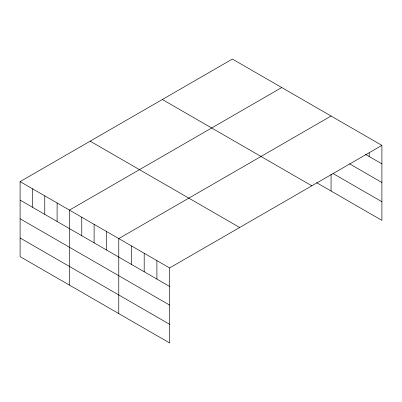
<?xml version="1.0" encoding="UTF-8"?>
<svg xmlns="http://www.w3.org/2000/svg" width="402" height="402" viewBox="0 0 402 402"><rect width="100%" height="100%" fill="white"/><g stroke="black" fill="none" stroke-linecap="round" stroke-linejoin="round"><path stroke-width="0.6" d="M20.1 181.619L169.604 267.938L169.604 342.946L20.1 256.627L20.1 181.619L232.396 59.054L381.9 145.373L381.9 220.381L316.59 182.674M281.732 87.541L69.435 210.105L69.435 285.113M331.067 116.022L118.776 238.592L118.776 313.6M169.604 267.938L381.9 145.373M365.483 154.383L381.9 163.86M349.599 163.86L381.9 182.508M333.188 173.604L381.9 201.729M162.338 99.5L311.841 185.819M90.159 141.172L239.662 227.492M20.1 200.111L169.604 286.425M20.1 218.758L169.604 305.078M20.1 237.979L169.604 324.293M369.192 152.825L369.192 156.524M331.067 174.247L331.067 191.03M156.901 260.602L156.901 279.088M144.192 253.265L144.192 271.752M131.484 245.929L131.484 264.416M106.44 231.467L106.44 249.959M94.103 224.346L94.103 242.833M81.772 217.226L81.772 235.713M57.104 202.985L57.104 221.472M44.768 195.864L44.768 214.351M32.436 188.744L32.436 207.231"/></g></svg>
